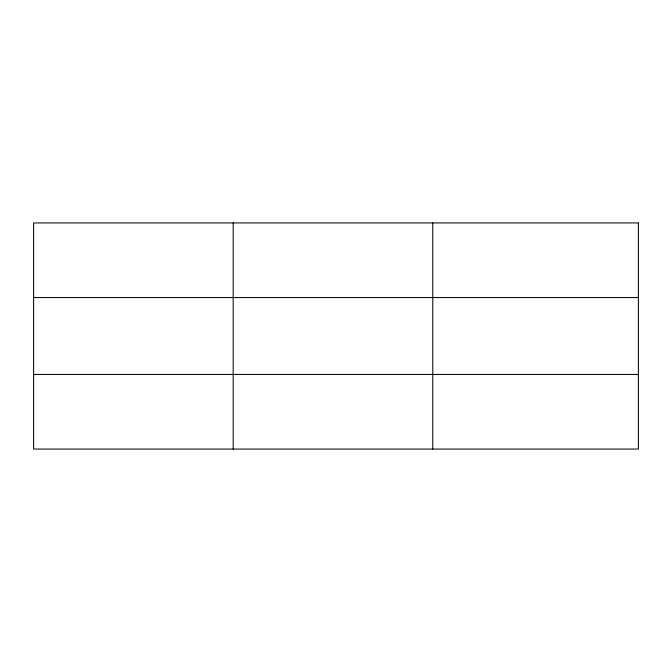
<?xml version="1.0" encoding="UTF-8"?>
<svg xmlns="http://www.w3.org/2000/svg" width="672" height="672" viewBox="0 0 672 672"><rect width="100%" height="100%" fill="white"/><g stroke="black" fill="none" stroke-linecap="round" stroke-linejoin="round"><path stroke-width="1.01" d="M233.184 449.064L233.184 222.936M432.768 449.064L432.768 222.936M33.6 297.562L638.4 297.562M33.6 374.438L638.4 374.438M638.4 222.936L33.6 222.936L33.6 449.064L638.4 449.064L638.4 222.936"/></g></svg>
